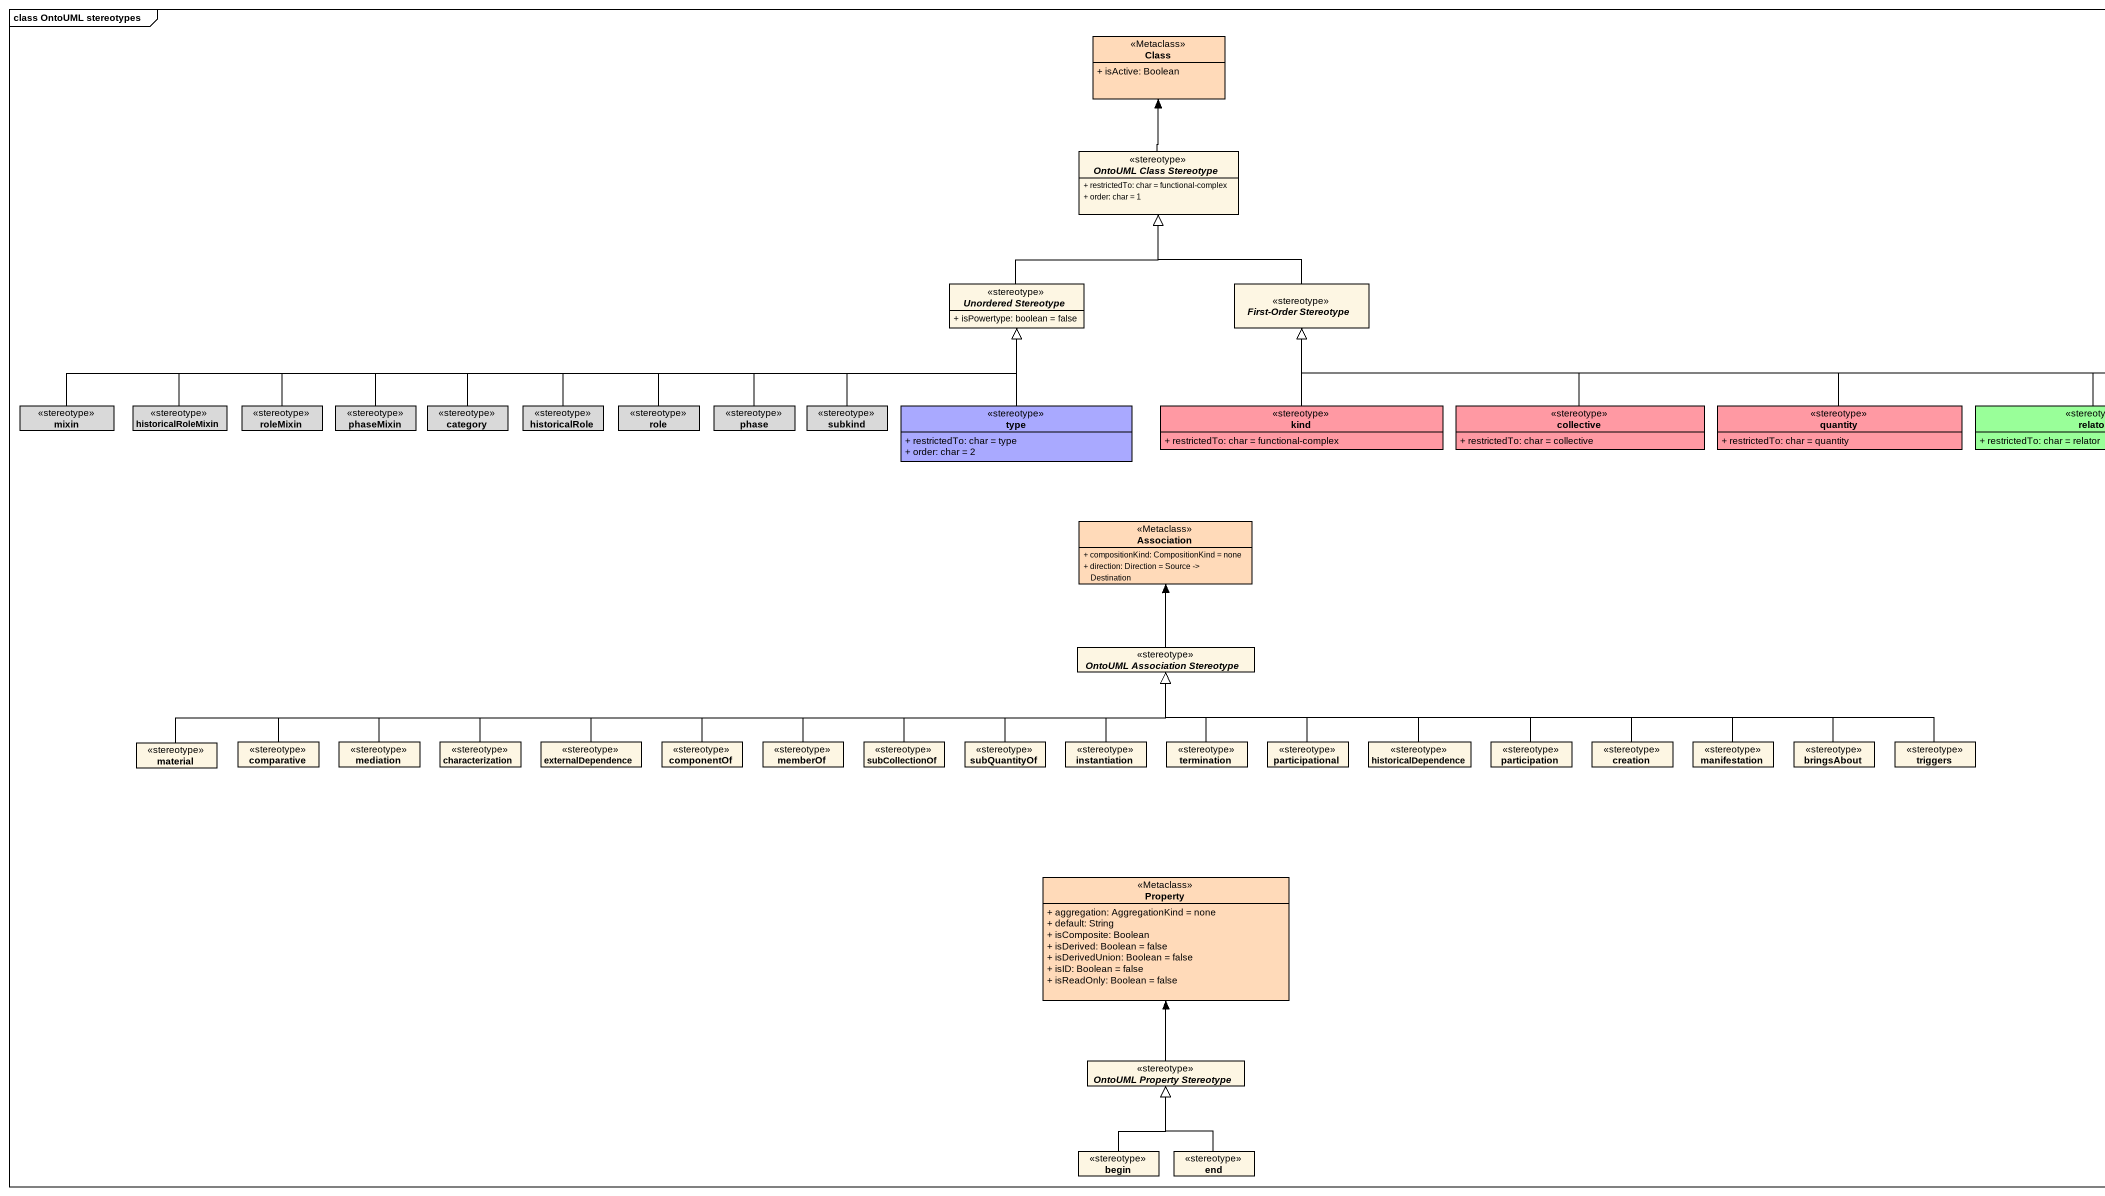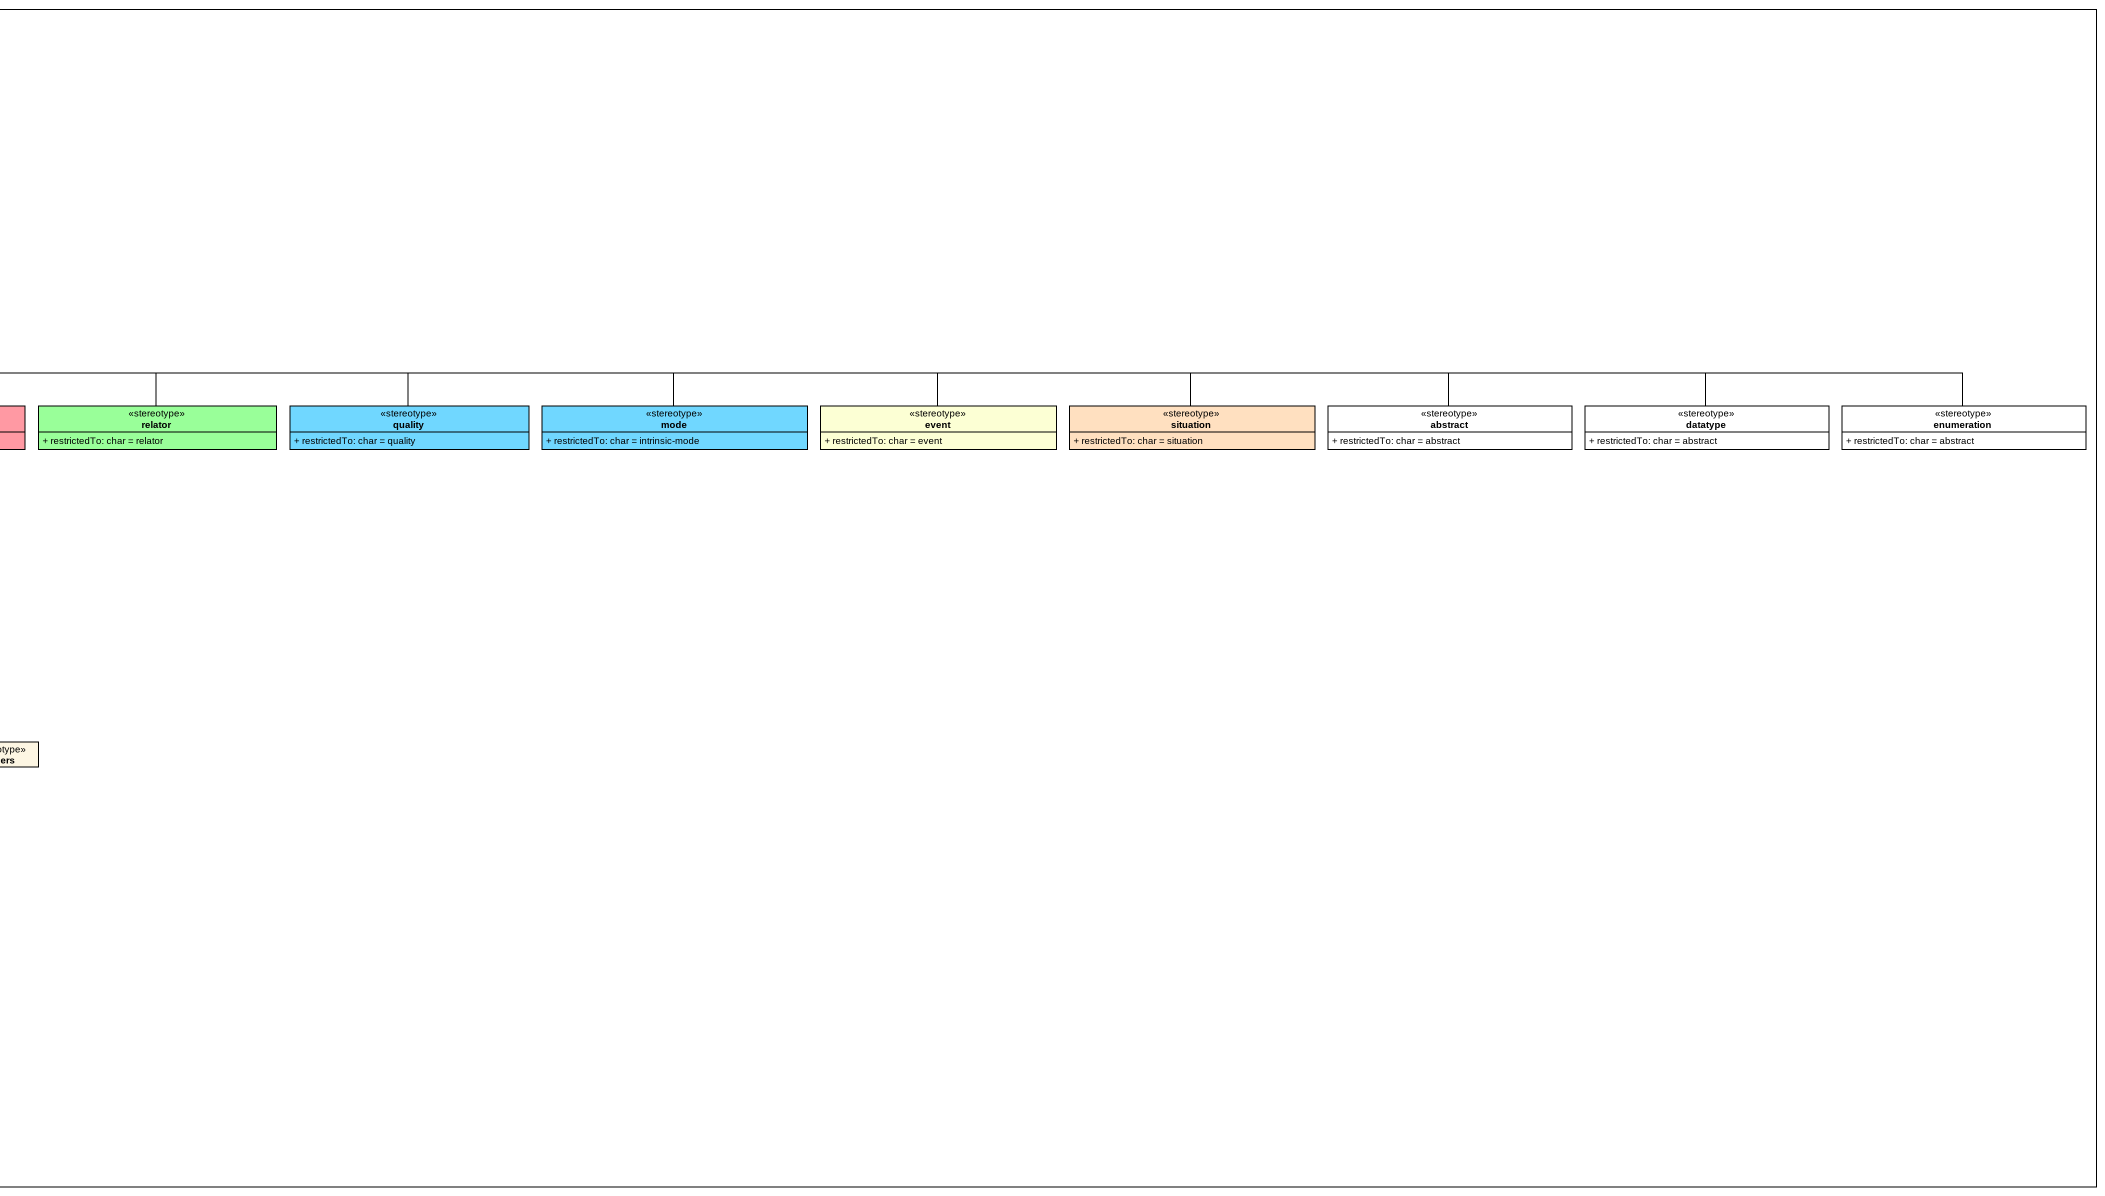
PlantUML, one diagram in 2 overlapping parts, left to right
@startuml
mainframe class OntoUML stereotypes
hide circle
hide empty members
skinparam classAttributeIconSize 0
class "Class" as Class_ <<Metaclass>> #FFDAB9 {
  + isActive: Boolean
}
abstract class "OntoUML Class Stereotype" as OntoUML_Class_Stereotype <<stereotype>> {
  + restrictedTo: char = functional-complex
  + order: char = 1
}
abstract class "Unordered Stereotype" as Unordered_Stereotype <<stereotype>> {
  + isPowertype: boolean = false
}
abstract class "First-Order Stereotype" as First_Order_Stereotype <<stereotype>>
class mixin <<stereotype>> #D9D9D9
class historicalRoleMixin <<stereotype>> #D9D9D9
class roleMixin <<stereotype>> #D9D9D9
class phaseMixin <<stereotype>> #D9D9D9
class category <<stereotype>> #D9D9D9
class historicalRole <<stereotype>> #D9D9D9
class role <<stereotype>> #D9D9D9
class phase <<stereotype>> #D9D9D9
class subkind <<stereotype>> #D9D9D9
class type <<stereotype>> #A9A9FF {
  + restrictedTo: char = type
  + order: char = 2
}
class kind <<stereotype>> #FF99A3 {
  + restrictedTo: char = functional-complex
}
class collective <<stereotype>> #FF99A3 {
  + restrictedTo: char = collective
}
class quantity <<stereotype>> #FF99A3 {
  + restrictedTo: char = quantity
}
class relator <<stereotype>> #99FF99 {
  + restrictedTo: char = relator
}
class quality <<stereotype>> #70D7FF {
  + restrictedTo: char = quality
}
class mode <<stereotype>> #70D7FF {
  + restrictedTo: char = intrinsic-mode
}
class event <<stereotype>> #FCFFD4 {
  + restrictedTo: char = event
}
class situation <<stereotype>> #FFE0C0 {
  + restrictedTo: char = situation
}
class "abstract" as abstract_ <<stereotype>> #FFFFFF {
  + restrictedTo: char = abstract
}
class datatype <<stereotype>> #FFFFFF {
  + restrictedTo: char = abstract
}
class enumeration <<stereotype>> #FFFFFF {
  + restrictedTo: char = abstract
}
class Association <<Metaclass>> #FFDAB9 {
  + compositionKind: CompositionKind = none
  + direction: Direction = Source -> Destination
}
abstract class "OntoUML Association Stereotype" as OntoUML_Association <<stereotype>>
class material <<stereotype>>
class comparative <<stereotype>>
class mediation <<stereotype>>
class characterization <<stereotype>>
class externalDependence <<stereotype>>
class componentOf <<stereotype>>
class memberOf <<stereotype>>
class subCollectionOf <<stereotype>>
class subQuantityOf <<stereotype>>
class instantiation <<stereotype>>
class termination <<stereotype>>
class participational <<stereotype>>
class historicalDependence <<stereotype>>
class participation <<stereotype>>
class creation <<stereotype>>
class manifestation <<stereotype>>
class bringsAbout <<stereotype>>
class triggers <<stereotype>>
class Property <<Metaclass>> #FFDAB9 {
  + aggregation: AggregationKind = none
  + default: String
  + isComposite: Boolean
  + isDerived: Boolean = false
  + isDerivedUnion: Boolean = false
  + isID: Boolean = false
  + isReadOnly: Boolean = false
}
abstract class "OntoUML Property Stereotype" as OntoUML_Property_Stereotype <<stereotype>>
class begin <<stereotype>>
class "end" as end_ <<stereotype>>
OntoUML_Class_Stereotype -up-> Class_
Unordered_Stereotype -up-|> OntoUML_Class_Stereotype
First_Order_Stereotype -up-|> OntoUML_Class_Stereotype
mixin -right-|> Unordered_Stereotype
historicalRoleMixin -right-|> Unordered_Stereotype
roleMixin -right-|> Unordered_Stereotype
phaseMixin -right-|> Unordered_Stereotype
category -right-|> Unordered_Stereotype
historicalRole -right-|> Unordered_Stereotype
role -right-|> Unordered_Stereotype
phase -right-|> Unordered_Stereotype
subkind -up-|> Unordered_Stereotype
type -up-|> Unordered_Stereotype
kind -up-|> First_Order_Stereotype
collective -left-|> First_Order_Stereotype
quantity -left-|> First_Order_Stereotype
relator -left-|> First_Order_Stereotype
quality -left-|> First_Order_Stereotype
mode -left-|> First_Order_Stereotype
event -left-|> First_Order_Stereotype
situation -left-|> First_Order_Stereotype
abstract_ -left-|> First_Order_Stereotype
datatype -left-|> First_Order_Stereotype
enumeration -left-|> First_Order_Stereotype
OntoUML_Association -up-> Association
material -right-|> OntoUML_Association
comparative -right-|> OntoUML_Association
mediation -right-|> OntoUML_Association
characterization -right-|> OntoUML_Association
externalDependence -right-|> OntoUML_Association
componentOf -right-|> OntoUML_Association
memberOf -right-|> OntoUML_Association
subCollectionOf -right-|> OntoUML_Association
subQuantityOf -right-|> OntoUML_Association
instantiation -up-|> OntoUML_Association
termination -up-|> OntoUML_Association
participational -up-|> OntoUML_Association
historicalDependence -left-|> OntoUML_Association
participation -left-|> OntoUML_Association
creation -left-|> OntoUML_Association
manifestation -left-|> OntoUML_Association
bringsAbout -left-|> OntoUML_Association
triggers -left-|> OntoUML_Association
OntoUML_Property_Stereotype -up-> Property
begin -up-|> OntoUML_Property_Stereotype
end_ -up-|> OntoUML_Property_Stereotype
@enduml
